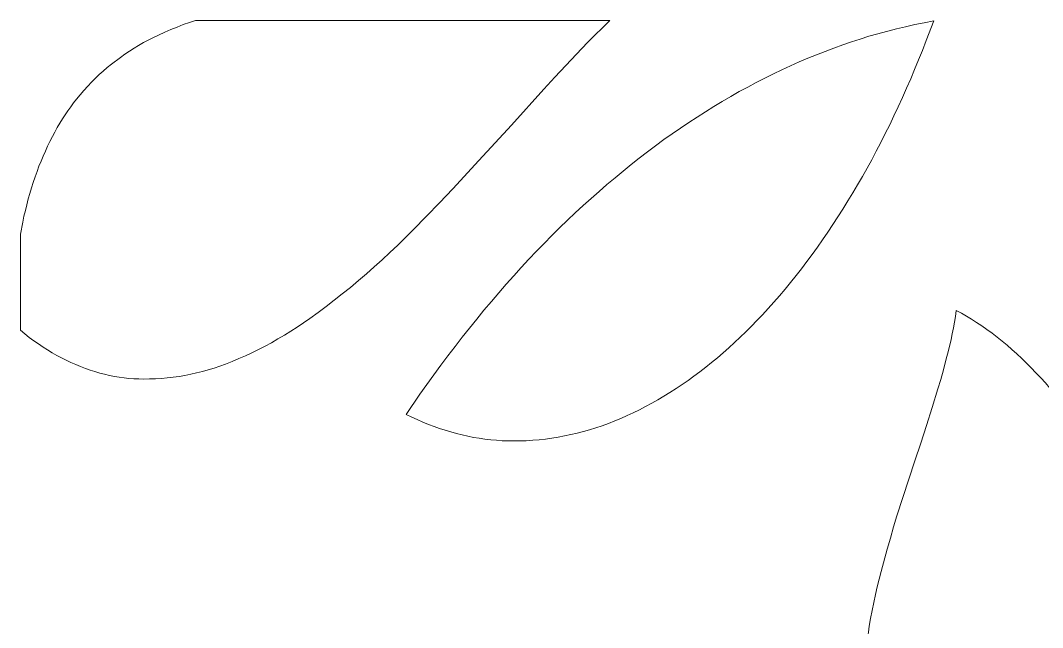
# Model space of a CAD drawing. Header units: millimetres. Extents: x -1200 to 1200, y -590 to 590.
# Drawn here: x -1200 to -884.9, y 403 to 590.4 of the extents above; entities that cross this region are included whole.
import ezdxf

# ---------------------------------------------------------------- set-up
doc = ezdxf.new("R2010")
doc.units = ezdxf.units.MM
doc.header["$MEASUREMENT"] = 0
doc.layers.add('Layer 1', color=7, linetype='Continuous')

msp = doc.modelspace()

# ---------------------------------------------------------------- linework, layer by layer
at = {"layer": 'Layer 1', "color": 250, "lineweight": 20}
for points, knots in [([(-1018.294, 590.4024), (-1018.294, 590.4024), (-1146.0346, 590.4024), (-1146.0346, 590.4024), (-1146.0346, 590.4024), (-1147.9558, 589.7825), (-1147.9558, 589.7825), (-1147.9558, 589.7825), (-1149.8528, 589.1203), (-1149.8528, 589.1203), (-1149.8528, 589.1203), (-1151.7529, 588.368), (-1151.7529, 588.368), (-1151.7529, 588.368), (-1153.6227, 587.6156), (-1153.6227, 587.6156), (-1153.6227, 587.6156), (-1155.5227, 586.8209), (-1155.5227, 586.8209), (-1155.5227, 586.8209), (-1159.2652, 585.0513), (-1159.2652, 585.0513), (-1159.2652, 585.0513), (-1160.7078, 584.3413), (-1160.7078, 584.3413), (-1160.7078, 584.3413), (-1162.1502, 583.5466), (-1162.1502, 583.5466), (-1162.1502, 583.5466), (-1163.5927, 582.7042), (-1163.5927, 582.7042), (-1163.5927, 582.7042), (-1165.0079, 581.867), (-1165.0079, 581.867), (-1165.0079, 581.867), (-1166.4261, 580.9346), (-1166.4261, 580.9346), (-1166.4261, 580.9346), (-1167.8413, 580.0074), (-1167.8413, 580.0074), (-1167.8413, 580.0074), (-1169.2353, 578.9901), (-1169.2353, 578.9901), (-1169.2353, 578.9901), (-1172.0172, 576.9133), (-1172.0172, 576.9133), (-1172.0172, 576.9133), (-1173.2567, 575.896), (-1173.2567, 575.896), (-1173.2567, 575.896), (-1174.4961, 574.7887), (-1174.4961, 574.7887), (-1174.4961, 574.7887), (-1175.7355, 573.6814), (-1175.7355, 573.6814), (-1175.7355, 573.6814), (-1176.9265, 572.5317), (-1176.9265, 572.5317), (-1176.9265, 572.5317), (-1178.1386, 571.3396), (-1178.1386, 571.3396), (-1178.1386, 571.3396), (-1179.3023, 570.0998), (-1179.3023, 570.0998), (-1179.3023, 570.0998), (-1180.4932, 568.8177), (-1180.4932, 568.8177), (-1180.4932, 568.8177), (-1181.6296, 567.4454), (-1181.6296, 567.4454), (-1181.6296, 567.4454), (-1182.7691, 566.0732), (-1182.7691, 566.0732), (-1182.7691, 566.0732), (-1183.6539, 564.9235), (-1183.6539, 564.9235), (-1183.6539, 564.9235), (-1184.5419, 563.7738), (-1184.5419, 563.7738), (-1184.5419, 563.7738), (-1185.3995, 562.534), (-1185.3995, 562.534), (-1185.3995, 562.534), (-1186.2601, 561.2995), (-1186.2601, 561.2995), (-1186.2601, 561.2995), (-1187.0965, 560.0121), (-1187.0965, 560.0121), (-1187.0965, 560.0121), (-1187.9056, 558.6875), (-1187.9056, 558.6875), (-1187.9056, 558.6875), (-1188.6905, 557.3153), (-1188.6905, 557.3153), (-1188.6905, 557.3153), (-1189.4753, 555.9431), (-1189.4753, 555.9431), (-1189.4753, 555.9431), (-1190.2087, 554.5285), (-1190.2087, 554.5285), (-1190.2087, 554.5285), (-1190.9663, 553.0714), (-1190.9663, 553.0714), (-1190.9663, 553.0714), (-1191.6755, 551.6092), (-1191.6755, 551.6092), (-1191.6755, 551.6092), (-1192.3572, 550.0621), (-1192.3572, 550.0621), (-1192.3572, 550.0621), (-1193.0421, 548.5151), (-1193.0421, 548.5151), (-1193.0421, 548.5151), (-1193.6997, 546.9679), (-1193.6997, 546.9679), (-1193.6997, 546.9679), (-1194.3301, 545.3732), (-1194.3301, 545.3732), (-1194.3301, 545.3732), (-1194.9392, 543.7361), (-1194.9392, 543.7361), (-1194.9392, 543.7361), (-1195.521, 542.0989), (-1195.521, 542.0989), (-1195.521, 542.0989), (-1196.0786, 540.4194), (-1196.0786, 540.4194), (-1196.0786, 540.4194), (-1196.6089, 538.7399), (-1196.6089, 538.7399), (-1196.6089, 538.7399), (-1197.1392, 537.0127), (-1197.1392, 537.0127), (-1197.1392, 537.0127), (-1197.621, 535.2908), (-1197.621, 535.2908), (-1197.621, 535.2908), (-1198.0999, 533.5212), (-1198.0999, 533.5212), (-1198.0999, 533.5212), (-1198.5302, 531.7516), (-1198.5302, 531.7516), (-1198.5302, 531.7516), (-1198.9605, 529.9343), (-1198.9605, 529.9343), (-1198.9605, 529.9343), (-1199.3424, 528.1224), (-1199.3424, 528.1224), (-1199.3424, 528.1224), (-1200.0484, 524.4507), (-1200.0484, 524.4507), (-1200.0484, 524.4507), (-1200.0484, 494.7703), (-1200.0484, 494.7703), (-1200.0484, 494.7703), (-1198.6818, 493.6206), (-1198.6818, 493.6206), (-1198.6818, 493.6206), (-1197.318, 492.5609), (-1197.318, 492.5609), (-1197.318, 492.5609), (-1195.924, 491.5437), (-1195.924, 491.5437), (-1195.924, 491.5437), (-1194.5089, 490.5264), (-1194.5089, 490.5264), (-1194.5089, 490.5264), (-1193.0906, 489.5939), (-1193.0906, 489.5939), (-1193.0906, 489.5939), (-1191.6755, 488.7092), (-1191.6755, 488.7092), (-1191.6755, 488.7092), (-1190.2572, 487.8244), (-1190.2572, 487.8244), (-1190.2572, 487.8244), (-1188.8147, 486.9872), (-1188.8147, 486.9872), (-1188.8147, 486.9872), (-1187.3753, 486.2349), (-1187.3753, 486.2349), (-1187.3753, 486.2349), (-1185.9055, 485.4826), (-1185.9055, 485.4826), (-1185.9055, 485.4826), (-1184.4631, 484.8203), (-1184.4631, 484.8203), (-1184.4631, 484.8203), (-1182.9963, 484.1527), (-1182.9963, 484.1527), (-1182.9963, 484.1527), (-1181.5297, 483.5381), (-1181.5297, 483.5381), (-1181.5297, 483.5381), (-1180.0356, 483.003), (-1180.0356, 483.003), (-1180.0356, 483.003), (-1178.569, 482.4732), (-1178.569, 482.4732), (-1178.569, 482.4732), (-1177.078, 481.9858), (-1177.078, 481.9858), (-1177.078, 481.9858), (-1175.584, 481.546), (-1175.584, 481.546), (-1175.584, 481.546), (-1174.093, 481.191), (-1174.093, 481.191), (-1174.093, 481.191), (-1172.5991, 480.8361), (-1172.5991, 480.8361), (-1172.5991, 480.8361), (-1171.0808, 480.5288), (-1171.0808, 480.5288), (-1171.0808, 480.5288), (-1169.5868, 480.3063), (-1169.5868, 480.3063), (-1169.5868, 480.3063), (-1168.0717, 480.0837), (-1168.0717, 480.0837), (-1168.0717, 480.0837), (-1166.5776, 479.9089), (-1166.5776, 479.9089), (-1166.5776, 479.9089), (-1165.0594, 479.7765), (-1165.0594, 479.7765), (-1165.0594, 479.7765), (-1163.5412, 479.7341), (-1163.5412, 479.7341), (-1163.5412, 479.7341), (-1162.023, 479.6864), (-1162.023, 479.6864), (-1162.023, 479.6864), (-1160.2259, 479.7341), (-1160.2259, 479.7341), (-1160.2259, 479.7341), (-1158.4047, 479.7765), (-1158.4047, 479.7765), (-1158.4047, 479.7765), (-1156.5834, 479.9089), (-1156.5834, 479.9089), (-1156.5834, 479.9089), (-1154.7621, 480.0414), (-1154.7621, 480.0414), (-1154.7621, 480.0414), (-1152.9408, 480.2639), (-1152.9408, 480.2639), (-1152.9408, 480.2639), (-1151.1438, 480.5288), (-1151.1438, 480.5288), (-1151.1438, 480.5288), (-1149.3225, 480.8361), (-1149.3225, 480.8361), (-1149.3225, 480.8361), (-1147.5255, 481.191), (-1147.5255, 481.191), (-1147.5255, 481.191), (-1145.7315, 481.5884), (-1145.7315, 481.5884), (-1145.7315, 481.5884), (-1143.9344, 482.0759), (-1143.9344, 482.0759), (-1143.9344, 482.0759), (-1142.1374, 482.5633), (-1142.1374, 482.5633), (-1142.1374, 482.5633), (-1140.3404, 483.0931), (-1140.3404, 483.0931), (-1140.3404, 483.0931), (-1138.5464, 483.713), (-1138.5464, 483.713), (-1138.5464, 483.713), (-1136.7736, 484.3328), (-1136.7736, 484.3328), (-1136.7736, 484.3328), (-1134.7251, 485.1276), (-1134.7251, 485.1276), (-1134.7251, 485.1276), (-1132.7007, 486.0124), (-1132.7007, 486.0124), (-1132.7007, 486.0124), (-1130.6765, 486.8972), (-1130.6765, 486.8972), (-1130.6765, 486.8972), (-1128.6521, 487.8244), (-1128.6521, 487.8244), (-1128.6521, 487.8244), (-1126.6279, 488.7992), (-1126.6279, 488.7992), (-1126.6279, 488.7992), (-1124.6308, 489.8589), (-1124.6308, 489.8589), (-1124.6308, 489.8589), (-1122.6307, 490.9238), (-1122.6307, 490.9238), (-1122.6307, 490.9238), (-1120.6337, 492.0735), (-1120.6337, 492.0735), (-1120.6337, 492.0735), (-1118.6609, 493.2232), (-1118.6609, 493.2232), (-1118.6609, 493.2232), (-1116.685, 494.463), (-1116.685, 494.463), (-1116.685, 494.463), (-1114.7123, 495.6975), (-1114.7123, 495.6975), (-1114.7123, 495.6975), (-1112.7637, 497.0273), (-1112.7637, 497.0273), (-1112.7637, 497.0273), (-1110.8152, 498.3995), (-1110.8152, 498.3995), (-1110.8152, 498.3995), (-1108.2879, 500.2115), (-1108.2879, 500.2115), (-1108.2879, 500.2115), (-1105.7817, 502.1136), (-1105.7817, 502.1136), (-1105.7817, 502.1136), (-1103.2786, 504.0156), (-1103.2786, 504.0156), (-1103.2786, 504.0156), (-1100.7967, 506.0077), (-1100.7967, 506.0077), (-1100.7967, 506.0077), (-1098.3178, 507.9946), (-1098.3178, 507.9946), (-1098.3178, 507.9946), (-1095.839, 510.0767), (-1095.839, 510.0767), (-1095.839, 510.0767), (-1093.3843, 512.1536), (-1093.3843, 512.1536), (-1093.3843, 512.1536), (-1090.957, 514.3206), (-1090.957, 514.3206), (-1090.957, 514.3206), (-1088.5266, 516.5352), (-1088.5266, 516.5352), (-1088.5266, 516.5352), (-1086.0992, 518.7445), (-1086.0992, 518.7445), (-1086.0992, 518.7445), (-1083.7203, 521.0439), (-1083.7203, 521.0439), (-1083.7203, 521.0439), (-1078.9626, 525.7329), (-1078.9626, 525.7329), (-1078.9626, 525.7329), (-1074.8655, 529.9343), (-1074.8655, 529.9343), (-1074.8655, 529.9343), (-1070.7927, 534.1358), (-1070.7927, 534.1358), (-1070.7927, 534.1358), (-1066.7198, 538.4273), (-1066.7198, 538.4273), (-1066.7198, 538.4273), (-1058.6741, 547.1428), (-1058.6741, 547.1428), (-1058.6741, 547.1428), (-1048.6283, 558.11), (-1048.6283, 558.11), (-1048.6283, 558.11), (-1038.6098, 569.1726), (-1038.6098, 569.1726), (-1038.6098, 569.1726), (-1035.2703, 572.8443), (-1035.2703, 572.8443), (-1035.2703, 572.8443), (-1031.9066, 576.4682), (-1031.9066, 576.4682), (-1031.9066, 576.4682), (-1028.5398, 580.0074), (-1028.5398, 580.0074), (-1028.5398, 580.0074), (-1025.1517, 583.5466), (-1025.1517, 583.5466), (-1025.1517, 583.5466), (-1018.294, 590.4024), (-1018.294, 590.4024)], [0, 0, 0, 0, 0.00787402, 0.00787402, 0.00787402, 0.01574803, 0.01574803, 0.01574803, 0.02362205, 0.02362205, 0.02362205, 0.03149606, 0.03149606, 0.03149606, 0.03937008, 0.03937008, 0.03937008, 0.04724409, 0.04724409, 0.04724409, 0.05511811, 0.05511811, 0.05511811, 0.06299213, 0.06299213, 0.06299213, 0.07086614, 0.07086614, 0.07086614, 0.07874016, 0.07874016, 0.07874016, 0.08661417, 0.08661417, 0.08661417, 0.09448819, 0.09448819, 0.09448819, 0.1023622, 0.1023622, 0.1023622, 0.11023622, 0.11023622, 0.11023622, 0.11811024, 0.11811024, 0.11811024, 0.12598425, 0.12598425, 0.12598425, 0.13385827, 0.13385827, 0.13385827, 0.14173228, 0.14173228, 0.14173228, 0.1496063, 0.1496063, 0.1496063, 0.15748031, 0.15748031, 0.15748031, 0.16535433, 0.16535433, 0.16535433, 0.17322835, 0.17322835, 0.17322835, 0.18110236, 0.18110236, 0.18110236, 0.18897638, 0.18897638, 0.18897638, 0.19685039, 0.19685039, 0.19685039, 0.20472441, 0.20472441, 0.20472441, 0.21259843, 0.21259843, 0.21259843, 0.22047244, 0.22047244, 0.22047244, 0.22834646, 0.22834646, 0.22834646, 0.23622047, 0.23622047, 0.23622047, 0.24409449, 0.24409449, 0.24409449, 0.2519685, 0.2519685, 0.2519685, 0.25984252, 0.25984252, 0.25984252, 0.26771654, 0.26771654, 0.26771654, 0.27559055, 0.27559055, 0.27559055, 0.28346457, 0.28346457, 0.28346457, 0.29133858, 0.29133858, 0.29133858, 0.2992126, 0.2992126, 0.2992126, 0.30708661, 0.30708661, 0.30708661, 0.31496063, 0.31496063, 0.31496063, 0.32283465, 0.32283465, 0.32283465, 0.33070866, 0.33070866, 0.33070866, 0.33858268, 0.33858268, 0.33858268, 0.34645669, 0.34645669, 0.34645669, 0.35433071, 0.35433071, 0.35433071, 0.36220472, 0.36220472, 0.36220472, 0.37007874, 0.37007874, 0.37007874, 0.37795276, 0.37795276, 0.37795276, 0.38582677, 0.38582677, 0.38582677, 0.39370079, 0.39370079, 0.39370079, 0.4015748, 0.4015748, 0.4015748, 0.40944882, 0.40944882, 0.40944882, 0.41732283, 0.41732283, 0.41732283, 0.42519685, 0.42519685, 0.42519685, 0.43307087, 0.43307087, 0.43307087, 0.44094488, 0.44094488, 0.44094488, 0.4488189, 0.4488189, 0.4488189, 0.45669291, 0.45669291, 0.45669291, 0.46456693, 0.46456693, 0.46456693, 0.47244094, 0.47244094, 0.47244094, 0.48031496, 0.48031496, 0.48031496, 0.48818898, 0.48818898, 0.48818898, 0.49606299, 0.49606299, 0.49606299, 0.50393701, 0.50393701, 0.50393701, 0.51181102, 0.51181102, 0.51181102, 0.51968504, 0.51968504, 0.51968504, 0.52755906, 0.52755906, 0.52755906, 0.53543307, 0.53543307, 0.53543307, 0.54330709, 0.54330709, 0.54330709, 0.5511811, 0.5511811, 0.5511811, 0.55905512, 0.55905512, 0.55905512, 0.56692913, 0.56692913, 0.56692913, 0.57480315, 0.57480315, 0.57480315, 0.58267717, 0.58267717, 0.58267717, 0.59055118, 0.59055118, 0.59055118, 0.5984252, 0.5984252, 0.5984252, 0.60629921, 0.60629921, 0.60629921, 0.61417323, 0.61417323, 0.61417323, 0.62204724, 0.62204724, 0.62204724, 0.62992126, 0.62992126, 0.62992126, 0.63779528, 0.63779528, 0.63779528, 0.64566929, 0.64566929, 0.64566929, 0.65354331, 0.65354331, 0.65354331, 0.66141732, 0.66141732, 0.66141732, 0.66929134, 0.66929134, 0.66929134, 0.67716535, 0.67716535, 0.67716535, 0.68503937, 0.68503937, 0.68503937, 0.69291339, 0.69291339, 0.69291339, 0.7007874, 0.7007874, 0.7007874, 0.70866142, 0.70866142, 0.70866142, 0.71653543, 0.71653543, 0.71653543, 0.72440945, 0.72440945, 0.72440945, 0.73228346, 0.73228346, 0.73228346, 0.74015748, 0.74015748, 0.74015748, 0.7480315, 0.7480315, 0.7480315, 0.75590551, 0.75590551, 0.75590551, 0.76377953, 0.76377953, 0.76377953, 0.77165354, 0.77165354, 0.77165354, 0.77952756, 0.77952756, 0.77952756, 0.78740157, 0.78740157, 0.78740157, 0.79527559, 0.79527559, 0.79527559, 0.80314961, 0.80314961, 0.80314961, 0.81102362, 0.81102362, 0.81102362, 0.81889764, 0.81889764, 0.81889764, 0.82677165, 0.82677165, 0.82677165, 0.83464567, 0.83464567, 0.83464567, 0.84251969, 0.84251969, 0.84251969, 0.8503937, 0.8503937, 0.8503937, 0.85826772, 0.85826772, 0.85826772, 0.86614173, 0.86614173, 0.86614173, 0.87401575, 0.87401575, 0.87401575, 0.88188976, 0.88188976, 0.88188976, 0.88976378, 0.88976378, 0.88976378, 0.8976378, 0.8976378, 0.8976378, 0.90551181, 0.90551181, 0.90551181, 0.91338583, 0.91338583, 0.91338583, 0.92125984, 0.92125984, 0.92125984, 0.92913386, 0.92913386, 0.92913386, 0.93700787, 0.93700787, 0.93700787, 0.94488189, 0.94488189, 0.94488189, 0.95275591, 0.95275591, 0.95275591, 0.96062992, 0.96062992, 0.96062992, 0.96850394, 0.96850394, 0.96850394, 0.97637795, 0.97637795, 0.97637795, 0.98425197, 0.98425197, 0.98425197, 0.99212598, 0.99212598, 0.99212598, 1, 1, 1, 1]), ([(-918.4362, 590.2276), (-918.4362, 590.2276), (-921.3211, 589.6925), (-921.3211, 589.6925), (-921.3211, 589.6925), (-924.203, 589.1203), (-924.203, 589.1203), (-924.203, 589.1203), (-927.0879, 588.458), (-927.0879, 588.458), (-927.0879, 588.458), (-929.9487, 587.7904), (-929.9487, 587.7904), (-929.9487, 587.7904), (-935.6913, 586.2434), (-935.6913, 586.2434), (-935.6913, 586.2434), (-938.3974, 585.4911), (-938.3974, 585.4911), (-938.3974, 585.4911), (-941.1036, 584.6539), (-941.1036, 584.6539), (-941.1036, 584.6539), (-943.8127, 583.7691), (-943.8127, 583.7691), (-943.8127, 583.7691), (-946.4947, 582.8367), (-946.4947, 582.8367), (-946.4947, 582.8367), (-949.2008, 581.867), (-949.2008, 581.867), (-949.2008, 581.867), (-951.8827, 580.8498), (-951.8827, 580.8498), (-951.8827, 580.8498), (-954.5646, 579.7849), (-954.5646, 579.7849), (-954.5646, 579.7849), (-957.2465, 578.7252), (-957.2465, 578.7252), (-957.2465, 578.7252), (-959.9012, 577.5756), (-959.9012, 577.5756), (-959.9012, 577.5756), (-962.5588, 576.3782), (-962.5588, 576.3782), (-962.5588, 576.3782), (-965.2407, 575.1861), (-965.2407, 575.1861), (-965.2407, 575.1861), (-967.8711, 573.9039), (-967.8711, 573.9039), (-967.8711, 573.9039), (-970.5288, 572.574), (-970.5288, 572.574), (-970.5288, 572.574), (-973.1591, 571.2495), (-973.1591, 571.2495), (-973.1591, 571.2495), (-975.7896, 569.8349), (-975.7896, 569.8349), (-975.7896, 569.8349), (-978.4229, 568.4203), (-978.4229, 568.4203), (-978.4229, 568.4203), (-981.0291, 566.9156), (-981.0291, 566.9156), (-981.0291, 566.9156), (-983.6353, 565.4109), (-983.6353, 565.4109), (-983.6353, 565.4109), (-986.2384, 563.8162), (-986.2384, 563.8162), (-986.2384, 563.8162), (-988.8203, 562.2267), (-988.8203, 562.2267), (-988.8203, 562.2267), (-991.4022, 560.5896), (-991.4022, 560.5896), (-991.4022, 560.5896), (-993.981, 558.91), (-993.981, 558.91), (-993.981, 558.91), (-996.5357, 557.1829), (-996.5357, 557.1829), (-996.5357, 557.1829), (-999.0934, 555.4132), (-999.0934, 555.4132), (-999.0934, 555.4132), (-1001.648, 553.6013), (-1001.648, 553.6013), (-1001.648, 553.6013), (-1004.1784, 551.7416), (-1004.1784, 551.7416), (-1004.1784, 551.7416), (-1006.7088, 549.8395), (-1006.7088, 549.8395), (-1006.7088, 549.8395), (-1009.2118, 547.8951), (-1009.2118, 547.8951), (-1009.2118, 547.8951), (-1011.718, 545.903), (-1011.718, 545.903), (-1011.718, 545.903), (-1014.2211, 543.9162), (-1014.2211, 543.9162), (-1014.2211, 543.9162), (-1016.7, 541.834), (-1016.7, 541.834), (-1016.7, 541.834), (-1019.1788, 539.7572), (-1019.1788, 539.7572), (-1019.1788, 539.7572), (-1021.6335, 537.6326), (-1021.6335, 537.6326), (-1021.6335, 537.6326), (-1024.0881, 535.4656), (-1024.0881, 535.4656), (-1024.0881, 535.4656), (-1026.5185, 533.251), (-1026.5185, 533.251), (-1026.5185, 533.251), (-1028.9458, 530.9993), (-1028.9458, 530.9993), (-1028.9458, 530.9993), (-1031.3762, 528.6999), (-1031.3762, 528.6999), (-1031.3762, 528.6999), (-1033.7794, 526.3527), (-1033.7794, 526.3527), (-1033.7794, 526.3527), (-1036.1552, 524.0109), (-1036.1552, 524.0109), (-1036.1552, 524.0109), (-1038.5341, 521.5738), (-1038.5341, 521.5738), (-1038.5341, 521.5738), (-1040.9129, 519.1419), (-1040.9129, 519.1419), (-1040.9129, 519.1419), (-1043.2645, 516.6677), (-1043.2645, 516.6677), (-1043.2645, 516.6677), (-1045.5919, 514.1458), (-1045.5919, 514.1458), (-1045.5919, 514.1458), (-1047.9222, 511.5814), (-1047.9222, 511.5814), (-1047.9222, 511.5814), (-1050.2496, 508.9694), (-1050.2496, 508.9694), (-1050.2496, 508.9694), (-1052.5254, 506.3574), (-1052.5254, 506.3574), (-1052.5254, 506.3574), (-1054.8285, 503.6606), (-1054.8285, 503.6606), (-1054.8285, 503.6606), (-1057.1043, 500.9638), (-1057.1043, 500.9638), (-1057.1043, 500.9638), (-1059.3559, 498.2194), (-1059.3559, 498.2194), (-1059.3559, 498.2194), (-1061.5833, 495.4325), (-1061.5833, 495.4325), (-1061.5833, 495.4325), (-1063.8106, 492.6033), (-1063.8106, 492.6033), (-1063.8106, 492.6033), (-1066.0349, 489.7741), (-1066.0349, 489.7741), (-1066.0349, 489.7741), (-1068.238, 486.8972), (-1068.238, 486.8972), (-1068.238, 486.8972), (-1070.4139, 483.9779), (-1070.4139, 483.9779), (-1070.4139, 483.9779), (-1072.5624, 481.0162), (-1072.5624, 481.0162), (-1072.5624, 481.0162), (-1074.714, 478.0068), (-1074.714, 478.0068), (-1074.714, 478.0068), (-1076.8626, 474.9975), (-1076.8626, 474.9975), (-1076.8626, 474.9975), (-1081.09, 468.8039), (-1081.09, 468.8039), (-1081.09, 468.8039), (-1079.3687, 467.9668), (-1079.3687, 467.9668), (-1079.3687, 467.9668), (-1077.6747, 467.172), (-1077.6747, 467.172), (-1077.6747, 467.172), (-1075.9534, 466.4197), (-1075.9534, 466.4197), (-1075.9534, 466.4197), (-1074.2322, 465.7098), (-1074.2322, 465.7098), (-1074.2322, 465.7098), (-1072.5109, 465.0475), (-1072.5109, 465.0475), (-1072.5109, 465.0475), (-1070.7927, 464.4276), (-1070.7927, 464.4276), (-1070.7927, 464.4276), (-1069.0471, 463.8978), (-1069.0471, 463.8978), (-1069.0471, 463.8978), (-1067.3259, 463.368), (-1067.3259, 463.368), (-1067.3259, 463.368), (-1065.5804, 462.8806), (-1065.5804, 462.8806), (-1065.5804, 462.8806), (-1063.8349, 462.4355), (-1063.8349, 462.4355), (-1063.8349, 462.4355), (-1062.0621, 462.0382), (-1062.0621, 462.0382), (-1062.0621, 462.0382), (-1060.3166, 461.6832), (-1060.3166, 461.6832), (-1060.3166, 461.6832), (-1058.5711, 461.4182), (-1058.5711, 461.4182), (-1058.5711, 461.4182), (-1056.8013, 461.1533), (-1056.8013, 461.1533), (-1056.8013, 461.1533), (-1055.0316, 460.9308), (-1055.0316, 460.9308), (-1055.0316, 460.9308), (-1053.283, 460.7983), (-1053.283, 460.7983), (-1053.283, 460.7983), (-1051.5133, 460.6659), (-1051.5133, 460.6659), (-1051.5133, 460.6659), (-1049.7435, 460.6235), (-1049.7435, 460.6235), (-1049.7435, 460.6235), (-1047.9707, 460.5811), (-1047.9707, 460.5811), (-1047.9707, 460.5811), (-1046.0222, 460.6235), (-1046.0222, 460.6235), (-1046.0222, 460.6235), (-1044.0493, 460.6659), (-1044.0493, 460.6659), (-1044.0493, 460.6659), (-1042.0766, 460.7983), (-1042.0766, 460.7983), (-1042.0766, 460.7983), (-1040.128, 460.9785), (-1040.128, 460.9785), (-1040.128, 460.9785), (-1038.1552, 461.1957), (-1038.1552, 461.1957), (-1038.1552, 461.1957), (-1036.2067, 461.4659), (-1036.2067, 461.4659), (-1036.2067, 461.4659), (-1034.2581, 461.7732), (-1034.2581, 461.7732), (-1034.2581, 461.7732), (-1032.2853, 462.1282), (-1032.2853, 462.1282), (-1032.2853, 462.1282), (-1030.3368, 462.568), (-1030.3368, 462.568), (-1030.3368, 462.568), (-1028.3883, 463.013), (-1028.3883, 463.013), (-1028.3883, 463.013), (-1026.4427, 463.5428), (-1026.4427, 463.5428), (-1026.4427, 463.5428), (-1024.5184, 464.0726), (-1024.5184, 464.0726), (-1024.5184, 464.0726), (-1022.5699, 464.6925), (-1022.5699, 464.6925), (-1022.5699, 464.6925), (-1020.6486, 465.3124), (-1020.6486, 465.3124), (-1020.6486, 465.3124), (-1018.7243, 466.0171), (-1018.7243, 466.0171), (-1018.7243, 466.0171), (-1016.8031, 466.7694), (-1016.8031, 466.7694), (-1016.8031, 466.7694), (-1014.8787, 467.5694), (-1014.8787, 467.5694), (-1014.8787, 467.5694), (-1012.9817, 468.4066), (-1012.9817, 468.4066), (-1012.9817, 468.4066), (-1011.0846, 469.2913), (-1011.0846, 469.2913), (-1011.0846, 469.2913), (-1009.1876, 470.2238), (-1009.1876, 470.2238), (-1009.1876, 470.2238), (-1007.2633, 471.1934), (-1007.2633, 471.1934), (-1007.2633, 471.1934), (-1005.3905, 472.2583), (-1005.3905, 472.2583), (-1005.3905, 472.2583), (-1003.4935, 473.318), (-1003.4935, 473.318), (-1003.4935, 473.318), (-1001.6207, 474.4253), (-1001.6207, 474.4253), (-1001.6207, 474.4253), (-999.7509, 475.575), (-999.7509, 475.575), (-999.7509, 475.575), (-997.8782, 476.7671), (-997.8782, 476.7671), (-997.8782, 476.7671), (-996.0296, 478.0068), (-996.0296, 478.0068), (-996.0296, 478.0068), (-994.1841, 479.2466), (-994.1841, 479.2466), (-994.1841, 479.2466), (-992.3628, 480.5712), (-992.3628, 480.5712), (-992.3628, 480.5712), (-990.5416, 481.9434), (-990.5416, 481.9434), (-990.5416, 481.9434), (-988.7203, 483.358), (-988.7203, 483.358), (-988.7203, 483.358), (-986.9232, 484.7726), (-986.9232, 484.7726), (-986.9232, 484.7726), (-985.1262, 486.2773), (-985.1262, 486.2773), (-985.1262, 486.2773), (-983.3565, 487.782), (-983.3565, 487.782), (-983.3565, 487.782), (-981.5837, 489.329), (-981.5837, 489.329), (-981.5837, 489.329), (-979.8382, 490.9662), (-979.8382, 490.9662), (-979.8382, 490.9662), (-978.0927, 492.6033), (-978.0927, 492.6033), (-978.0927, 492.6033), (-976.3472, 494.2829), (-976.3472, 494.2829), (-976.3472, 494.2829), (-974.6259, 496.01), (-974.6259, 496.01), (-974.6259, 496.01), (-972.9319, 497.732), (-972.9319, 497.732), (-972.9319, 497.732), (-971.2379, 499.5493), (-971.2379, 499.5493), (-971.2379, 499.5493), (-969.4651, 501.4513), (-969.4651, 501.4513), (-969.4651, 501.4513), (-967.7196, 503.4381), (-967.7196, 503.4381), (-967.7196, 503.4381), (-965.9983, 505.4302), (-965.9983, 505.4302), (-965.9983, 505.4302), (-964.28, 507.4647), (-964.28, 507.4647), (-964.28, 507.4647), (-962.583, 509.4992), (-962.583, 509.4992), (-962.583, 509.4992), (-960.8891, 511.6238), (-960.8891, 511.6238), (-960.8891, 511.6238), (-959.2193, 513.7484), (-959.2193, 513.7484), (-959.2193, 513.7484), (-957.5496, 515.9577), (-957.5496, 515.9577), (-957.5496, 515.9577), (-955.9041, 518.1723), (-955.9041, 518.1723), (-955.9041, 518.1723), (-954.2858, 520.4241), (-954.2858, 520.4241), (-954.2858, 520.4241), (-952.6918, 522.6811), (-952.6918, 522.6811), (-952.6918, 522.6811), (-951.0979, 525.0282), (-951.0979, 525.0282), (-951.0979, 525.0282), (-949.5281, 527.37), (-949.5281, 527.37), (-949.5281, 527.37), (-947.9614, 529.7594), (-947.9614, 529.7594), (-947.9614, 529.7594), (-946.4189, 532.1913), (-946.4189, 532.1913), (-946.4189, 532.1913), (-944.9006, 534.6709), (-944.9006, 534.6709), (-944.9006, 534.6709), (-943.3824, 537.1451), (-943.3824, 537.1451), (-943.3824, 537.1451), (-941.9127, 539.6671), (-941.9127, 539.6671), (-941.9127, 539.6671), (-940.4217, 542.2314), (-940.4217, 542.2314), (-940.4217, 542.2314), (-938.9792, 544.7957), (-938.9792, 544.7957), (-938.9792, 544.7957), (-937.5368, 547.4077), (-937.5368, 547.4077), (-937.5368, 547.4077), (-936.1458, 550.0621), (-936.1458, 550.0621), (-936.1458, 550.0621), (-934.7276, 552.7588), (-934.7276, 552.7588), (-934.7276, 552.7588), (-933.3639, 555.4609), (-933.3639, 555.4609), (-933.3639, 555.4609), (-931.9972, 558.2001), (-931.9972, 558.2001), (-931.9972, 558.2001), (-930.682, 560.9869), (-930.682, 560.9869), (-930.682, 560.9869), (-929.3669, 563.7738), (-929.3669, 563.7738), (-929.3669, 563.7738), (-928.0486, 566.603), (-928.0486, 566.603), (-928.0486, 566.603), (-926.7849, 569.4799), (-926.7849, 569.4799), (-926.7849, 569.4799), (-925.5212, 572.3568), (-925.5212, 572.3568), (-925.5212, 572.3568), (-924.306, 575.2761), (-924.306, 575.2761), (-924.306, 575.2761), (-923.0908, 578.1954), (-923.0908, 578.1954), (-923.0908, 578.1954), (-921.8757, 581.1571), (-921.8757, 581.1571), (-921.8757, 581.1571), (-920.712, 584.1665), (-920.712, 584.1665), (-920.712, 584.1665), (-918.4362, 590.2276), (-918.4362, 590.2276)], [0, 0, 0, 0, 0.00632911, 0.00632911, 0.00632911, 0.01265823, 0.01265823, 0.01265823, 0.01898734, 0.01898734, 0.01898734, 0.02531646, 0.02531646, 0.02531646, 0.03164557, 0.03164557, 0.03164557, 0.03797468, 0.03797468, 0.03797468, 0.0443038, 0.0443038, 0.0443038, 0.05063291, 0.05063291, 0.05063291, 0.05696203, 0.05696203, 0.05696203, 0.06329114, 0.06329114, 0.06329114, 0.06962025, 0.06962025, 0.06962025, 0.07594937, 0.07594937, 0.07594937, 0.08227848, 0.08227848, 0.08227848, 0.08860759, 0.08860759, 0.08860759, 0.09493671, 0.09493671, 0.09493671, 0.10126582, 0.10126582, 0.10126582, 0.10759494, 0.10759494, 0.10759494, 0.11392405, 0.11392405, 0.11392405, 0.12025316, 0.12025316, 0.12025316, 0.12658228, 0.12658228, 0.12658228, 0.13291139, 0.13291139, 0.13291139, 0.13924051, 0.13924051, 0.13924051, 0.14556962, 0.14556962, 0.14556962, 0.15189873, 0.15189873, 0.15189873, 0.15822785, 0.15822785, 0.15822785, 0.16455696, 0.16455696, 0.16455696, 0.17088608, 0.17088608, 0.17088608, 0.17721519, 0.17721519, 0.17721519, 0.1835443, 0.1835443, 0.1835443, 0.18987342, 0.18987342, 0.18987342, 0.19620253, 0.19620253, 0.19620253, 0.20253165, 0.20253165, 0.20253165, 0.20886076, 0.20886076, 0.20886076, 0.21518987, 0.21518987, 0.21518987, 0.22151899, 0.22151899, 0.22151899, 0.2278481, 0.2278481, 0.2278481, 0.23417722, 0.23417722, 0.23417722, 0.24050633, 0.24050633, 0.24050633, 0.24683544, 0.24683544, 0.24683544, 0.25316456, 0.25316456, 0.25316456, 0.25949367, 0.25949367, 0.25949367, 0.26582278, 0.26582278, 0.26582278, 0.2721519, 0.2721519, 0.2721519, 0.27848101, 0.27848101, 0.27848101, 0.28481013, 0.28481013, 0.28481013, 0.29113924, 0.29113924, 0.29113924, 0.29746835, 0.29746835, 0.29746835, 0.30379747, 0.30379747, 0.30379747, 0.31012658, 0.31012658, 0.31012658, 0.3164557, 0.3164557, 0.3164557, 0.32278481, 0.32278481, 0.32278481, 0.32911392, 0.32911392, 0.32911392, 0.33544304, 0.33544304, 0.33544304, 0.34177215, 0.34177215, 0.34177215, 0.34810127, 0.34810127, 0.34810127, 0.35443038, 0.35443038, 0.35443038, 0.36075949, 0.36075949, 0.36075949, 0.36708861, 0.36708861, 0.36708861, 0.37341772, 0.37341772, 0.37341772, 0.37974684, 0.37974684, 0.37974684, 0.38607595, 0.38607595, 0.38607595, 0.39240506, 0.39240506, 0.39240506, 0.39873418, 0.39873418, 0.39873418, 0.40506329, 0.40506329, 0.40506329, 0.41139241, 0.41139241, 0.41139241, 0.41772152, 0.41772152, 0.41772152, 0.42405063, 0.42405063, 0.42405063, 0.43037975, 0.43037975, 0.43037975, 0.43670886, 0.43670886, 0.43670886, 0.44303797, 0.44303797, 0.44303797, 0.44936709, 0.44936709, 0.44936709, 0.4556962, 0.4556962, 0.4556962, 0.46202532, 0.46202532, 0.46202532, 0.46835443, 0.46835443, 0.46835443, 0.47468354, 0.47468354, 0.47468354, 0.48101266, 0.48101266, 0.48101266, 0.48734177, 0.48734177, 0.48734177, 0.49367089, 0.49367089, 0.49367089, 0.5, 0.5, 0.5, 0.50632911, 0.50632911, 0.50632911, 0.51265823, 0.51265823, 0.51265823, 0.51898734, 0.51898734, 0.51898734, 0.52531646, 0.52531646, 0.52531646, 0.53164557, 0.53164557, 0.53164557, 0.53797468, 0.53797468, 0.53797468, 0.5443038, 0.5443038, 0.5443038, 0.55063291, 0.55063291, 0.55063291, 0.55696203, 0.55696203, 0.55696203, 0.56329114, 0.56329114, 0.56329114, 0.56962025, 0.56962025, 0.56962025, 0.57594937, 0.57594937, 0.57594937, 0.58227848, 0.58227848, 0.58227848, 0.58860759, 0.58860759, 0.58860759, 0.59493671, 0.59493671, 0.59493671, 0.60126582, 0.60126582, 0.60126582, 0.60759494, 0.60759494, 0.60759494, 0.61392405, 0.61392405, 0.61392405, 0.62025316, 0.62025316, 0.62025316, 0.62658228, 0.62658228, 0.62658228, 0.63291139, 0.63291139, 0.63291139, 0.63924051, 0.63924051, 0.63924051, 0.64556962, 0.64556962, 0.64556962, 0.65189873, 0.65189873, 0.65189873, 0.65822785, 0.65822785, 0.65822785, 0.66455696, 0.66455696, 0.66455696, 0.67088608, 0.67088608, 0.67088608, 0.67721519, 0.67721519, 0.67721519, 0.6835443, 0.6835443, 0.6835443, 0.68987342, 0.68987342, 0.68987342, 0.69620253, 0.69620253, 0.69620253, 0.70253165, 0.70253165, 0.70253165, 0.70886076, 0.70886076, 0.70886076, 0.71518987, 0.71518987, 0.71518987, 0.72151899, 0.72151899, 0.72151899, 0.7278481, 0.7278481, 0.7278481, 0.73417722, 0.73417722, 0.73417722, 0.74050633, 0.74050633, 0.74050633, 0.74683544, 0.74683544, 0.74683544, 0.75316456, 0.75316456, 0.75316456, 0.75949367, 0.75949367, 0.75949367, 0.76582278, 0.76582278, 0.76582278, 0.7721519, 0.7721519, 0.7721519, 0.77848101, 0.77848101, 0.77848101, 0.78481013, 0.78481013, 0.78481013, 0.79113924, 0.79113924, 0.79113924, 0.79746835, 0.79746835, 0.79746835, 0.80379747, 0.80379747, 0.80379747, 0.81012658, 0.81012658, 0.81012658, 0.8164557, 0.8164557, 0.8164557, 0.82278481, 0.82278481, 0.82278481, 0.82911392, 0.82911392, 0.82911392, 0.83544304, 0.83544304, 0.83544304, 0.84177215, 0.84177215, 0.84177215, 0.84810127, 0.84810127, 0.84810127, 0.85443038, 0.85443038, 0.85443038, 0.86075949, 0.86075949, 0.86075949, 0.86708861, 0.86708861, 0.86708861, 0.87341772, 0.87341772, 0.87341772, 0.87974684, 0.87974684, 0.87974684, 0.88607595, 0.88607595, 0.88607595, 0.89240506, 0.89240506, 0.89240506, 0.89873418, 0.89873418, 0.89873418, 0.90506329, 0.90506329, 0.90506329, 0.91139241, 0.91139241, 0.91139241, 0.91772152, 0.91772152, 0.91772152, 0.92405063, 0.92405063, 0.92405063, 0.93037975, 0.93037975, 0.93037975, 0.93670886, 0.93670886, 0.93670886, 0.94303797, 0.94303797, 0.94303797, 0.94936709, 0.94936709, 0.94936709, 0.9556962, 0.9556962, 0.9556962, 0.96202532, 0.96202532, 0.96202532, 0.96835443, 0.96835443, 0.96835443, 0.97468354, 0.97468354, 0.97468354, 0.98101266, 0.98101266, 0.98101266, 0.98734177, 0.98734177, 0.98734177, 0.99367089, 0.99367089, 0.99367089, 1, 1, 1, 1]), ([(-857.616, 285.7253), (-857.616, 285.7253), (-858.0463, 287.23), (-858.0463, 287.23), (-858.0463, 287.23), (-858.4735, 288.7346), (-858.4735, 288.7346), (-858.4735, 288.7346), (-858.8554, 290.2818), (-858.8554, 290.2818), (-858.8554, 290.2818), (-859.2099, 291.8288), (-859.2099, 291.8288), (-859.2099, 291.8288), (-859.5615, 293.4236), (-859.5615, 293.4236), (-859.5615, 293.4236), (-859.8676, 295.013), (-859.8676, 295.013), (-859.8676, 295.013), (-860.1434, 296.6078), (-860.1434, 296.6078), (-860.1434, 296.6078), (-860.4221, 298.2449), (-860.4221, 298.2449), (-860.4221, 298.2449), (-860.6494, 299.8343), (-860.6494, 299.8343), (-860.6494, 299.8343), (-860.8524, 301.5192), (-860.8524, 301.5192), (-860.8524, 301.5192), (-861.0555, 303.3311), (-861.0555, 303.3311), (-861.0555, 303.3311), (-861.2313, 305.1908), (-861.2313, 305.1908), (-861.2313, 305.1908), (-861.3858, 307.0028), (-861.3858, 307.0028), (-861.3858, 307.0028), (-861.51, 308.8624), (-861.51, 308.8624), (-861.51, 308.8624), (-861.6131, 310.7168), (-861.6131, 310.7168), (-861.6131, 310.7168), (-861.6888, 312.5765), (-861.6888, 312.5765), (-861.6888, 312.5765), (-861.7373, 314.4785), (-861.7373, 314.4785), (-861.7373, 314.4785), (-861.7373, 318.1926), (-861.7373, 318.1926), (-861.7373, 318.1926), (-861.6888, 320.582), (-861.6888, 320.582), (-861.6888, 320.582), (-861.6373, 322.9715), (-861.6373, 322.9715), (-861.6373, 322.9715), (-861.51, 325.361), (-861.51, 325.361), (-861.51, 325.361), (-861.3858, 327.7452), (-861.3858, 327.7452), (-861.3858, 327.7452), (-861.2313, 330.1347), (-861.2313, 330.1347), (-861.2313, 330.1347), (-860.804, 334.8712), (-860.804, 334.8712), (-860.804, 334.8712), (-860.3463, 339.0727), (-860.3463, 339.0727), (-860.3463, 339.0727), (-859.8676, 343.2741), (-859.8676, 343.2741), (-859.8676, 343.2741), (-859.3615, 347.4756), (-859.3615, 347.4756), (-859.3615, 347.4756), (-858.8039, 351.6347), (-858.8039, 351.6347), (-858.8039, 351.6347), (-857.6402, 359.9952), (-857.6402, 359.9952), (-857.6402, 359.9952), (-856.4523, 368.3557), (-856.4523, 368.3557), (-856.4523, 368.3557), (-855.9947, 371.6247), (-855.9947, 371.6247), (-855.9947, 371.6247), (-855.5644, 374.8989), (-855.5644, 374.8989), (-855.5644, 374.8989), (-855.1613, 378.1732), (-855.1613, 378.1732), (-855.1613, 378.1732), (-854.7826, 381.4899), (-854.7826, 381.4899), (-854.7826, 381.4899), (-854.4522, 384.8066), (-854.4522, 384.8066), (-854.4522, 384.8066), (-854.225, 387.106), (-854.225, 387.106), (-854.225, 387.106), (-854.0462, 389.4054), (-854.0462, 389.4054), (-854.0462, 389.4054), (-853.8946, 391.7101), (-853.8946, 391.7101), (-853.8946, 391.7101), (-853.7431, 394.0095), (-853.7431, 394.0095), (-853.7431, 394.0095), (-853.6431, 396.3513), (-853.6431, 396.3513), (-853.6431, 396.3513), (-853.4916, 400.9978), (-853.4916, 400.9978), (-853.4916, 400.9978), (-853.4643, 402.6773), (-853.4643, 402.6773), (-853.4643, 402.6773), (-853.4643, 404.3145), (-853.4643, 404.3145), (-853.4643, 404.3145), (-853.5159, 405.994), (-853.5159, 405.994), (-853.5159, 405.994), (-853.5674, 407.6788), (-853.5674, 407.6788), (-853.5674, 407.6788), (-853.6431, 409.3583), (-853.6431, 409.3583), (-853.6431, 409.3583), (-853.7704, 411.0379), (-853.7704, 411.0379), (-853.7704, 411.0379), (-853.8946, 412.675), (-853.8946, 412.675), (-853.8946, 412.675), (-854.0462, 414.3121), (-854.0462, 414.3121), (-854.0462, 414.3121), (-854.2492, 415.9917), (-854.2492, 415.9917), (-854.2492, 415.9917), (-854.4522, 417.6288), (-854.4522, 417.6288), (-854.4522, 417.6288), (-854.6795, 419.2236), (-854.6795, 419.2236), (-854.6795, 419.2236), (-854.9583, 420.8554), (-854.9583, 420.8554), (-854.9583, 420.8554), (-855.2371, 422.4501), (-855.2371, 422.4501), (-855.2371, 422.4501), (-855.5401, 424.0449), (-855.5401, 424.0449), (-855.5401, 424.0449), (-855.8947, 425.592), (-855.8947, 425.592), (-855.8947, 425.592), (-856.2492, 427.139), (-856.2492, 427.139), (-856.2492, 427.139), (-856.6281, 428.6861), (-856.6281, 428.6861), (-856.6281, 428.6861), (-857.4644, 431.6955), (-857.4644, 431.6955), (-857.4644, 431.6955), (-858.0463, 433.5975), (-858.0463, 433.5975), (-858.0463, 433.5975), (-858.6524, 435.4519), (-858.6524, 435.4519), (-858.6524, 435.4519), (-859.2857, 437.2691), (-859.2857, 437.2691), (-859.2857, 437.2691), (-859.9161, 439.0811), (-859.9161, 439.0811), (-859.9161, 439.0811), (-860.6009, 440.8507), (-860.6009, 440.8507), (-860.6009, 440.8507), (-861.3101, 442.6203), (-861.3101, 442.6203), (-861.3101, 442.6203), (-862.0161, 444.2998), (-862.0161, 444.2998), (-862.0161, 444.2998), (-862.7495, 446.027), (-862.7495, 446.027), (-862.7495, 446.027), (-863.5344, 447.6642), (-863.5344, 447.6642), (-863.5344, 447.6642), (-864.3193, 449.3013), (-864.3193, 449.3013), (-864.3193, 449.3013), (-865.1283, 450.8908), (-865.1283, 450.8908), (-865.1283, 450.8908), (-866.2162, 452.9729), (-866.2162, 452.9729), (-866.2162, 452.9729), (-867.3556, 455.0074), (-867.3556, 455.0074), (-867.3556, 455.0074), (-868.4952, 457.042), (-868.4952, 457.042), (-868.4952, 457.042), (-869.6588, 458.9864), (-869.6588, 458.9864), (-869.6588, 458.9864), (-870.8225, 460.9308), (-870.8225, 460.9308), (-870.8225, 460.9308), (-872.0346, 462.8329), (-872.0346, 462.8329), (-872.0346, 462.8329), (-873.2498, 464.6925), (-873.2498, 464.6925), (-873.2498, 464.6925), (-874.5165, 466.4621), (-874.5165, 466.4621), (-874.5165, 466.4621), (-875.7802, 468.2741), (-875.7802, 468.2741), (-875.7802, 468.2741), (-877.0439, 470.0013), (-877.0439, 470.0013), (-877.0439, 470.0013), (-878.4106, 471.7709), (-878.4106, 471.7709), (-878.4106, 471.7709), (-879.7773, 473.4928), (-879.7773, 473.4928), (-879.7773, 473.4928), (-881.1683, 475.22), (-881.1683, 475.22), (-881.1683, 475.22), (-882.5865, 476.8572), (-882.5865, 476.8572), (-882.5865, 476.8572), (-884.0017, 478.4942), (-884.0017, 478.4942), (-884.0017, 478.4942), (-885.4199, 480.0837), (-885.4199, 480.0837), (-885.4199, 480.0837), (-886.8866, 481.6361), (-886.8866, 481.6361), (-886.8866, 481.6361), (-888.3291, 483.1355), (-888.3291, 483.1355), (-888.3291, 483.1355), (-889.7958, 484.6402), (-889.7958, 484.6402), (-889.7958, 484.6402), (-891.2898, 486.0548), (-891.2898, 486.0548), (-891.2898, 486.0548), (-892.7807, 487.4747), (-892.7807, 487.4747), (-892.7807, 487.4747), (-894.299, 488.7992), (-894.299, 488.7992), (-894.299, 488.7992), (-895.8172, 490.1238), (-895.8172, 490.1238), (-895.8172, 490.1238), (-897.3597, 491.4113), (-897.3597, 491.4113), (-897.3597, 491.4113), (-898.9052, 492.6457), (-898.9052, 492.6457), (-898.9052, 492.6457), (-900.4476, 493.8431), (-900.4476, 493.8431), (-900.4476, 493.8431), (-902.0175, 494.9928), (-902.0175, 494.9928), (-902.0175, 494.9928), (-903.5841, 496.1001), (-903.5841, 496.1001), (-903.5841, 496.1001), (-905.1781, 497.1598), (-905.1781, 497.1598), (-905.1781, 497.1598), (-906.7479, 498.177), (-906.7479, 498.177), (-906.7479, 498.177), (-908.3146, 499.1519), (-908.3146, 499.1519), (-908.3146, 499.1519), (-909.8843, 500.0367), (-909.8843, 500.0367), (-909.8843, 500.0367), (-911.4541, 500.8738), (-911.4541, 500.8738), (-911.4541, 500.8738), (-911.7298, 499.0618), (-911.7298, 499.0618), (-911.7298, 499.0618), (-912.0087, 497.2499), (-912.0087, 497.2499), (-912.0087, 497.2499), (-912.339, 495.4802), (-912.339, 495.4802), (-912.339, 495.4802), (-912.6936, 493.7107), (-912.6936, 493.7107), (-912.6936, 493.7107), (-913.0481, 491.9411), (-913.0481, 491.9411), (-913.0481, 491.9411), (-913.8815, 488.492), (-913.8815, 488.492), (-913.8815, 488.492), (-914.642, 485.525), (-914.642, 485.525), (-914.642, 485.525), (-915.4512, 482.5633), (-915.4512, 482.5633), (-915.4512, 482.5633), (-916.2604, 479.5963), (-916.2604, 479.5963), (-916.2604, 479.5963), (-917.1209, 476.677), (-917.1209, 476.677), (-917.1209, 476.677), (-918.8664, 470.9285), (-918.8664, 470.9285), (-918.8664, 470.9285), (-920.6362, 465.4025), (-920.6362, 465.4025), (-920.6362, 465.4025), (-922.409, 459.9136), (-922.409, 459.9136), (-922.409, 459.9136), (-924.2303, 454.4299), (-924.2303, 454.4299), (-924.2303, 454.4299), (-926.1031, 448.8139), (-926.1031, 448.8139), (-926.1031, 448.8139), (-929.7456, 437.444), (-929.7456, 437.444), (-929.7456, 437.444), (-930.782, 434.0373), (-930.782, 434.0373), (-930.782, 434.0373), (-931.7941, 430.6305), (-931.7941, 430.6305), (-931.7941, 430.6305), (-932.7548, 427.2291), (-932.7548, 427.2291), (-932.7548, 427.2291), (-934.6518, 420.2832), (-934.6518, 420.2832), (-934.6518, 420.2832), (-935.261, 417.9361), (-935.261, 417.9361), (-935.261, 417.9361), (-935.8428, 415.5519), (-935.8428, 415.5519), (-935.8428, 415.5519), (-936.3974, 413.1624), (-936.3974, 413.1624), (-936.3974, 413.1624), (-936.9035, 410.7306), (-936.9035, 410.7306), (-936.9035, 410.7306), (-937.3853, 408.2934), (-937.3853, 408.2934), (-937.3853, 408.2934), (-937.8671, 405.8191), (-937.8671, 405.8191), (-937.8671, 405.8191), (-938.2974, 403.3873), (-938.2974, 403.3873), (-938.2974, 403.3873), (-938.5732, 401.57), (-938.5732, 401.57), (-938.5732, 401.57), (-938.8277, 399.758), (-938.8277, 399.758), (-938.8277, 399.758), (-939.0793, 397.946), (-939.0793, 397.946), (-939.0793, 397.946), (-939.2823, 396.1288), (-939.2823, 396.1288), (-939.2823, 396.1288), (-939.461, 394.2744), (-939.461, 394.2744), (-939.461, 394.2744), (-939.6126, 392.4147), (-939.6126, 392.4147), (-939.6126, 392.4147), (-939.7641, 390.6028), (-939.7641, 390.6028), (-939.7641, 390.6028), (-939.8642, 388.7431), (-939.8642, 388.7431), (-939.8642, 388.7431), (-939.9157, 387.2861), (-939.9157, 387.2861), (-939.9157, 387.2861), (-939.9399, 385.8238), (-939.9399, 385.8238), (-939.9399, 385.8238), (-939.9399, 384.4092), (-939.9399, 384.4092), (-939.9399, 384.4092), (-939.9157, 382.9522), (-939.9157, 382.9522), (-939.9157, 382.9522), (-939.8642, 381.4899), (-939.8642, 381.4899), (-939.8642, 381.4899), (-939.7884, 380.0753), (-939.7884, 380.0753), (-939.7884, 380.0753), (-939.6884, 378.613), (-939.6884, 378.613), (-939.6884, 378.613), (-939.5611, 377.1984), (-939.5611, 377.1984), (-939.5611, 377.1984), (-939.3854, 375.7838), (-939.3854, 375.7838), (-939.3854, 375.7838), (-939.2066, 374.3691), (-939.2066, 374.3691), (-939.2066, 374.3691), (-938.9792, 372.997), (-938.9792, 372.997), (-938.9792, 372.997), (-938.752, 371.5823), (-938.752, 371.5823), (-938.752, 371.5823), (-938.4974, 370.2101), (-938.4974, 370.2101), (-938.4974, 370.2101), (-938.1943, 368.8855), (-938.1943, 368.8855), (-938.1943, 368.8855), (-937.8913, 367.5557), (-937.8913, 367.5557), (-937.8913, 367.5557), (-937.5368, 366.2311), (-937.5368, 366.2311), (-937.5368, 366.2311), (-937.1822, 364.949), (-937.1822, 364.949), (-937.1822, 364.949), (-936.8034, 363.6668), (-936.8034, 363.6668), (-936.8034, 363.6668), (-936.3731, 362.3794), (-936.3731, 362.3794), (-936.3731, 362.3794), (-935.9428, 361.1873), (-935.9428, 361.1873), (-935.9428, 361.1873), (-935.4882, 359.9475), (-935.4882, 359.9475), (-935.4882, 359.9475), (-935.0064, 358.7978), (-935.0064, 358.7978), (-935.0064, 358.7978), (-934.273, 357.0759), (-934.273, 357.0759), (-934.273, 357.0759), (-933.4881, 355.3911), (-933.4881, 355.3911), (-933.4881, 355.3911), (-932.7063, 353.7116), (-932.7063, 353.7116), (-932.7063, 353.7116), (-931.8942, 352.1221), (-931.8942, 352.1221), (-931.8942, 352.1221), (-931.0851, 350.5274), (-931.0851, 350.5274), (-931.0851, 350.5274), (-930.2244, 348.9326), (-930.2244, 348.9326), (-930.2244, 348.9326), (-929.3669, 347.4332), (-929.3669, 347.4332), (-929.3669, 347.4332), (-927.5698, 344.4663), (-927.5698, 344.4663), (-927.5698, 344.4663), (-926.1788, 342.3416), (-926.1788, 342.3416), (-926.1788, 342.3416), (-924.7848, 340.2647), (-924.7848, 340.2647), (-924.7848, 340.2647), (-923.3697, 338.1879), (-923.3697, 338.1879), (-923.3697, 338.1879), (-921.9272, 336.1958), (-921.9272, 336.1958), (-921.9272, 336.1958), (-920.4605, 334.2513), (-920.4605, 334.2513), (-920.4605, 334.2513), (-918.9937, 332.3493), (-918.9937, 332.3493), (-918.9937, 332.3493), (-917.4755, 330.4896), (-917.4755, 330.4896), (-917.4755, 330.4896), (-913.1724, 325.2285), (-913.1724, 325.2285), (-913.1724, 325.2285), (-908.8207, 320.0946), (-908.8207, 320.0946), (-908.8207, 320.0946), (-904.4448, 314.9659), (-904.4448, 314.9659), (-904.4448, 314.9659), (-901.8902, 311.9566), (-901.8902, 311.9566), (-901.8902, 311.9566), (-899.3597, 308.9472), (-899.3597, 308.9472), (-899.3597, 308.9472), (-896.8294, 305.8531), (-896.8294, 305.8531), (-896.8294, 305.8531), (-891.8201, 299.5694), (-891.8201, 299.5694), (-891.8201, 299.5694), (-890.7837, 298.1973), (-890.7837, 298.1973), (-890.7837, 298.1973), (-889.7716, 296.8303), (-889.7716, 296.8303), (-889.7716, 296.8303), (-888.7837, 295.368), (-888.7837, 295.368), (-888.7837, 295.368), (-887.823, 293.911), (-887.823, 293.911), (-887.823, 293.911), (-886.8623, 292.4487), (-886.8623, 292.4487), (-886.8623, 292.4487), (-885.8987, 290.9016), (-885.8987, 290.9016), (-885.8987, 290.9016), (-884.9896, 289.3545), (-884.9896, 289.3545), (-884.9896, 289.3545), (-884.0774, 287.7174), (-884.0774, 287.7174), (-884.0774, 287.7174), (-882.3319, 284.4432), (-882.3319, 284.4432), (-882.3319, 284.4432), (-881.8259, 283.3835), (-881.8259, 283.3835), (-881.8259, 283.3835), (-881.3198, 282.3186), (-881.3198, 282.3186), (-881.3198, 282.3186), (-880.841, 281.1689), (-880.841, 281.1689), (-880.841, 281.1689), (-880.3834, 280.0191), (-880.3834, 280.0191), (-880.3834, 280.0191), (-879.9803, 278.8695), (-879.9803, 278.8695), (-879.9803, 278.8695), (-879.5743, 277.6297), (-879.5743, 277.6297), (-879.5743, 277.6297), (-879.1954, 276.4376), (-879.1954, 276.4376), (-879.1954, 276.4376), (-878.8409, 275.1554), (-878.8409, 275.1554), (-878.8409, 275.1554), (-877.5015, 275.8177), (-877.5015, 275.8177), (-877.5015, 275.8177), (-876.1863, 276.48), (-876.1863, 276.48), (-876.1863, 276.48), (-873.5286, 277.8098), (-873.5286, 277.8098), (-873.5286, 277.8098), (-870.8709, 279.1344), (-870.8709, 279.1344), (-870.8709, 279.1344), (-868.2163, 280.4642), (-868.2163, 280.4642), (-868.2163, 280.4642), (-865.5829, 281.7464), (-865.5829, 281.7464), (-865.5829, 281.7464), (-862.9283, 283.0709), (-862.9283, 283.0709), (-862.9283, 283.0709), (-861.5858, 283.7332), (-861.5858, 283.7332), (-861.5858, 283.7332), (-860.2706, 284.4008), (-860.2706, 284.4008), (-860.2706, 284.4008), (-858.9554, 285.063), (-858.9554, 285.063), (-858.9554, 285.063), (-857.616, 285.7253), (-857.616, 285.7253)], [0, 0, 0, 0, 0.0047619, 0.0047619, 0.0047619, 0.00952381, 0.00952381, 0.00952381, 0.01428571, 0.01428571, 0.01428571, 0.01904762, 0.01904762, 0.01904762, 0.02380952, 0.02380952, 0.02380952, 0.02857143, 0.02857143, 0.02857143, 0.03333333, 0.03333333, 0.03333333, 0.03809524, 0.03809524, 0.03809524, 0.04285714, 0.04285714, 0.04285714, 0.04761905, 0.04761905, 0.04761905, 0.05238095, 0.05238095, 0.05238095, 0.05714286, 0.05714286, 0.05714286, 0.06190476, 0.06190476, 0.06190476, 0.06666667, 0.06666667, 0.06666667, 0.07142857, 0.07142857, 0.07142857, 0.07619048, 0.07619048, 0.07619048, 0.08095238, 0.08095238, 0.08095238, 0.08571429, 0.08571429, 0.08571429, 0.09047619, 0.09047619, 0.09047619, 0.0952381, 0.0952381, 0.0952381, 0.1, 0.1, 0.1, 0.1047619, 0.1047619, 0.1047619, 0.10952381, 0.10952381, 0.10952381, 0.11428571, 0.11428571, 0.11428571, 0.11904762, 0.11904762, 0.11904762, 0.12380952, 0.12380952, 0.12380952, 0.12857143, 0.12857143, 0.12857143, 0.13333333, 0.13333333, 0.13333333, 0.13809524, 0.13809524, 0.13809524, 0.14285714, 0.14285714, 0.14285714, 0.14761905, 0.14761905, 0.14761905, 0.15238095, 0.15238095, 0.15238095, 0.15714286, 0.15714286, 0.15714286, 0.16190476, 0.16190476, 0.16190476, 0.16666667, 0.16666667, 0.16666667, 0.17142857, 0.17142857, 0.17142857, 0.17619048, 0.17619048, 0.17619048, 0.18095238, 0.18095238, 0.18095238, 0.18571429, 0.18571429, 0.18571429, 0.19047619, 0.19047619, 0.19047619, 0.1952381, 0.1952381, 0.1952381, 0.2, 0.2, 0.2, 0.2047619, 0.2047619, 0.2047619, 0.20952381, 0.20952381, 0.20952381, 0.21428571, 0.21428571, 0.21428571, 0.21904762, 0.21904762, 0.21904762, 0.22380952, 0.22380952, 0.22380952, 0.22857143, 0.22857143, 0.22857143, 0.23333333, 0.23333333, 0.23333333, 0.23809524, 0.23809524, 0.23809524, 0.24285714, 0.24285714, 0.24285714, 0.24761905, 0.24761905, 0.24761905, 0.25238095, 0.25238095, 0.25238095, 0.25714286, 0.25714286, 0.25714286, 0.26190476, 0.26190476, 0.26190476, 0.26666667, 0.26666667, 0.26666667, 0.27142857, 0.27142857, 0.27142857, 0.27619048, 0.27619048, 0.27619048, 0.28095238, 0.28095238, 0.28095238, 0.28571429, 0.28571429, 0.28571429, 0.29047619, 0.29047619, 0.29047619, 0.2952381, 0.2952381, 0.2952381, 0.3, 0.3, 0.3, 0.3047619, 0.3047619, 0.3047619, 0.30952381, 0.30952381, 0.30952381, 0.31428571, 0.31428571, 0.31428571, 0.31904762, 0.31904762, 0.31904762, 0.32380952, 0.32380952, 0.32380952, 0.32857143, 0.32857143, 0.32857143, 0.33333333, 0.33333333, 0.33333333, 0.33809524, 0.33809524, 0.33809524, 0.34285714, 0.34285714, 0.34285714, 0.34761905, 0.34761905, 0.34761905, 0.35238095, 0.35238095, 0.35238095, 0.35714286, 0.35714286, 0.35714286, 0.36190476, 0.36190476, 0.36190476, 0.36666667, 0.36666667, 0.36666667, 0.37142857, 0.37142857, 0.37142857, 0.37619048, 0.37619048, 0.37619048, 0.38095238, 0.38095238, 0.38095238, 0.38571429, 0.38571429, 0.38571429, 0.39047619, 0.39047619, 0.39047619, 0.3952381, 0.3952381, 0.3952381, 0.4, 0.4, 0.4, 0.4047619, 0.4047619, 0.4047619, 0.40952381, 0.40952381, 0.40952381, 0.41428571, 0.41428571, 0.41428571, 0.41904762, 0.41904762, 0.41904762, 0.42380952, 0.42380952, 0.42380952, 0.42857143, 0.42857143, 0.42857143, 0.43333333, 0.43333333, 0.43333333, 0.43809524, 0.43809524, 0.43809524, 0.44285714, 0.44285714, 0.44285714, 0.44761905, 0.44761905, 0.44761905, 0.45238095, 0.45238095, 0.45238095, 0.45714286, 0.45714286, 0.45714286, 0.46190476, 0.46190476, 0.46190476, 0.46666667, 0.46666667, 0.46666667, 0.47142857, 0.47142857, 0.47142857, 0.47619048, 0.47619048, 0.47619048, 0.48095238, 0.48095238, 0.48095238, 0.48571429, 0.48571429, 0.48571429, 0.49047619, 0.49047619, 0.49047619, 0.4952381, 0.4952381, 0.4952381, 0.5, 0.5, 0.5, 0.5047619, 0.5047619, 0.5047619, 0.50952381, 0.50952381, 0.50952381, 0.51428571, 0.51428571, 0.51428571, 0.51904762, 0.51904762, 0.51904762, 0.52380952, 0.52380952, 0.52380952, 0.52857143, 0.52857143, 0.52857143, 0.53333333, 0.53333333, 0.53333333, 0.53809524, 0.53809524, 0.53809524, 0.54285714, 0.54285714, 0.54285714, 0.54761905, 0.54761905, 0.54761905, 0.55238095, 0.55238095, 0.55238095, 0.55714286, 0.55714286, 0.55714286, 0.56190476, 0.56190476, 0.56190476, 0.56666667, 0.56666667, 0.56666667, 0.57142857, 0.57142857, 0.57142857, 0.57619048, 0.57619048, 0.57619048, 0.58095238, 0.58095238, 0.58095238, 0.58571429, 0.58571429, 0.58571429, 0.59047619, 0.59047619, 0.59047619, 0.5952381, 0.5952381, 0.5952381, 0.6, 0.6, 0.6, 0.6047619, 0.6047619, 0.6047619, 0.60952381, 0.60952381, 0.60952381, 0.61428571, 0.61428571, 0.61428571, 0.61904762, 0.61904762, 0.61904762, 0.62380952, 0.62380952, 0.62380952, 0.62857143, 0.62857143, 0.62857143, 0.63333333, 0.63333333, 0.63333333, 0.63809524, 0.63809524, 0.63809524, 0.64285714, 0.64285714, 0.64285714, 0.64761905, 0.64761905, 0.64761905, 0.65238095, 0.65238095, 0.65238095, 0.65714286, 0.65714286, 0.65714286, 0.66190476, 0.66190476, 0.66190476, 0.66666667, 0.66666667, 0.66666667, 0.67142857, 0.67142857, 0.67142857, 0.67619048, 0.67619048, 0.67619048, 0.68095238, 0.68095238, 0.68095238, 0.68571429, 0.68571429, 0.68571429, 0.69047619, 0.69047619, 0.69047619, 0.6952381, 0.6952381, 0.6952381, 0.7, 0.7, 0.7, 0.7047619, 0.7047619, 0.7047619, 0.70952381, 0.70952381, 0.70952381, 0.71428571, 0.71428571, 0.71428571, 0.71904762, 0.71904762, 0.71904762, 0.72380952, 0.72380952, 0.72380952, 0.72857143, 0.72857143, 0.72857143, 0.73333333, 0.73333333, 0.73333333, 0.73809524, 0.73809524, 0.73809524, 0.74285714, 0.74285714, 0.74285714, 0.74761905, 0.74761905, 0.74761905, 0.75238095, 0.75238095, 0.75238095, 0.75714286, 0.75714286, 0.75714286, 0.76190476, 0.76190476, 0.76190476, 0.76666667, 0.76666667, 0.76666667, 0.77142857, 0.77142857, 0.77142857, 0.77619048, 0.77619048, 0.77619048, 0.78095238, 0.78095238, 0.78095238, 0.78571429, 0.78571429, 0.78571429, 0.79047619, 0.79047619, 0.79047619, 0.7952381, 0.7952381, 0.7952381, 0.8, 0.8, 0.8, 0.8047619, 0.8047619, 0.8047619, 0.80952381, 0.80952381, 0.80952381, 0.81428571, 0.81428571, 0.81428571, 0.81904762, 0.81904762, 0.81904762, 0.82380952, 0.82380952, 0.82380952, 0.82857143, 0.82857143, 0.82857143, 0.83333333, 0.83333333, 0.83333333, 0.83809524, 0.83809524, 0.83809524, 0.84285714, 0.84285714, 0.84285714, 0.84761905, 0.84761905, 0.84761905, 0.85238095, 0.85238095, 0.85238095, 0.85714286, 0.85714286, 0.85714286, 0.86190476, 0.86190476, 0.86190476, 0.86666667, 0.86666667, 0.86666667, 0.87142857, 0.87142857, 0.87142857, 0.87619048, 0.87619048, 0.87619048, 0.88095238, 0.88095238, 0.88095238, 0.88571429, 0.88571429, 0.88571429, 0.89047619, 0.89047619, 0.89047619, 0.8952381, 0.8952381, 0.8952381, 0.9, 0.9, 0.9, 0.9047619, 0.9047619, 0.9047619, 0.90952381, 0.90952381, 0.90952381, 0.91428571, 0.91428571, 0.91428571, 0.91904762, 0.91904762, 0.91904762, 0.92380952, 0.92380952, 0.92380952, 0.92857143, 0.92857143, 0.92857143, 0.93333333, 0.93333333, 0.93333333, 0.93809524, 0.93809524, 0.93809524, 0.94285714, 0.94285714, 0.94285714, 0.94761905, 0.94761905, 0.94761905, 0.95238095, 0.95238095, 0.95238095, 0.95714286, 0.95714286, 0.95714286, 0.96190476, 0.96190476, 0.96190476, 0.96666667, 0.96666667, 0.96666667, 0.97142857, 0.97142857, 0.97142857, 0.97619048, 0.97619048, 0.97619048, 0.98095238, 0.98095238, 0.98095238, 0.98571429, 0.98571429, 0.98571429, 0.99047619, 0.99047619, 0.99047619, 0.9952381, 0.9952381, 0.9952381, 1, 1, 1, 1])]:
    msp.add_open_spline(points, degree=3, knots=knots, dxfattribs=at)

doc.saveas('drawing.dxf')
